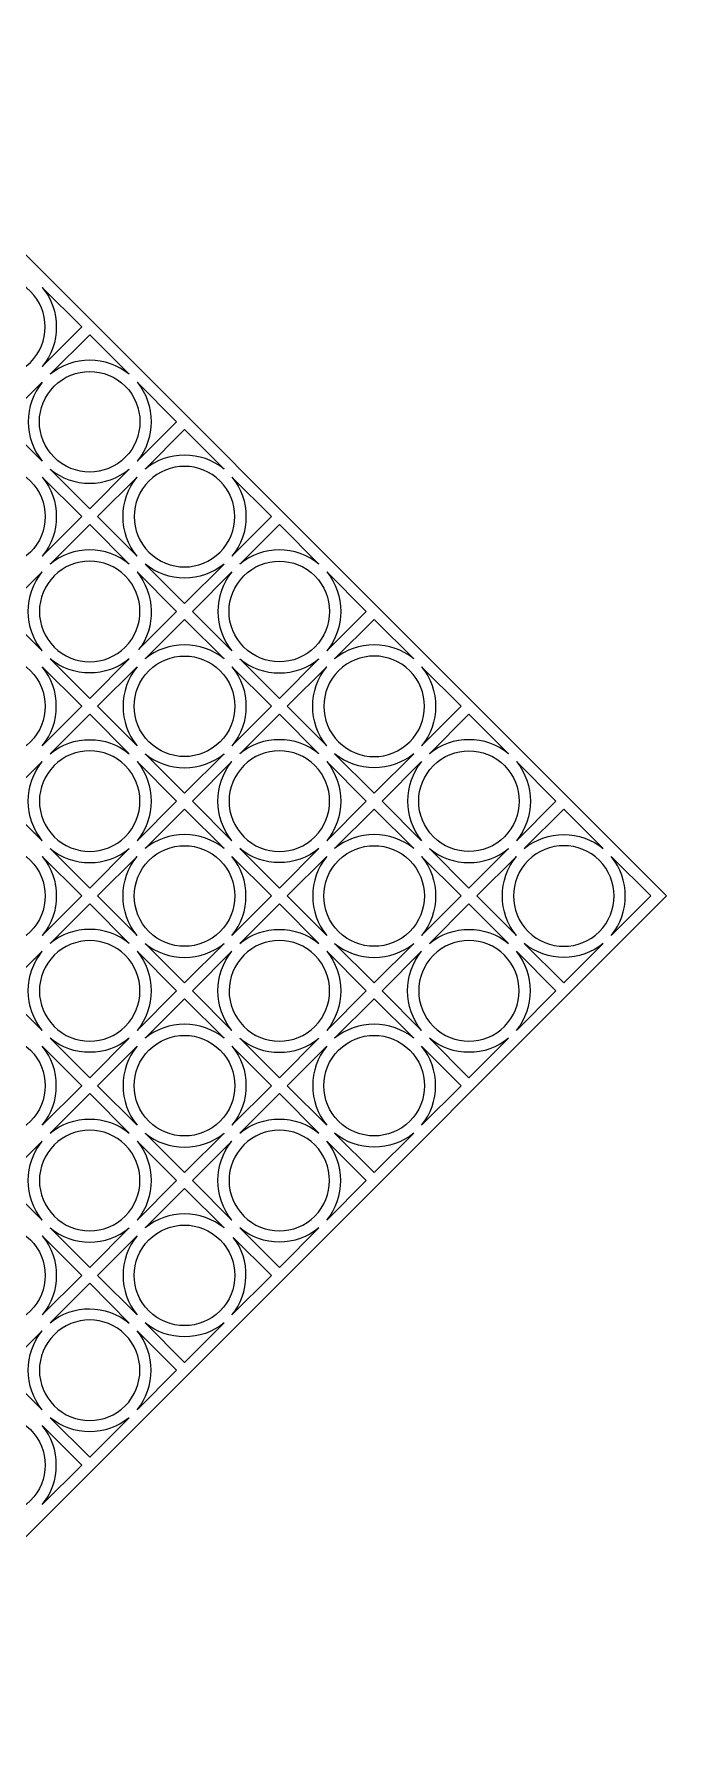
# Model space of a CAD drawing. Header units: centimetres. Extents: x -323 to 323, y -154 to 154.
# Drawn here: x 209.8 to 322.9, y -154.1 to 154.1 of the extents above; entities that cross this region are included whole.
import ezdxf

# ---------------------------------------------------------------- set-up
doc = ezdxf.new("R2010")
doc.units = ezdxf.units.CM
doc.header["$MEASUREMENT"] = 0
doc.layers.add('layer 1', color=7, linetype='Continuous')

msp = doc.modelspace()

# ---------------------------------------------------------------- linework, layer by layer
at = {"layer": 'layer 1', "color": 250, "lineweight": 9}
for points, knots in [([(168.76868, -154.14938), (168.76868, -154.14938), (14.61957, -0.00025), (14.61957, -0.00025), (14.61957, -0.00025), (14.61957, -0.00025), (168.76928, 154.14937), (168.76928, 154.14937), (168.76928, 154.14937), (168.76928, 154.14937), (322.91835, 0.0003), (322.91835, 0.0003), (322.91835, 0.0003), (322.91835, 0.0003), (168.76868, -154.14938), (168.76868, -154.14938)], [0, 0, 0, 0, 0.2, 0.2, 0.2, 0.2, 0.4, 0.4, 0.4, 0.4, 0.6, 0.6, 0.6, 0.6, 1, 1, 1, 1]), ([(209.07408, 108.18734), (212.58712, 104.67435), (212.5871, 98.97299), (209.07413, 95.45996), (209.07413, 95.45996), (205.56111, 91.94691), (199.85976, 91.94693), (196.34673, 95.45992), (196.34673, 95.45992), (192.83372, 98.9729), (192.83367, 104.67426), (196.34666, 108.18728), (196.34666, 108.18728), (199.84112, 111.68176), (205.57959, 111.68183), (209.07408, 108.18734)], [0, 0, 0, 0, 0.2, 0.2, 0.2, 0.2, 0.4, 0.4, 0.4, 0.4, 0.6, 0.6, 0.6, 0.6, 1, 1, 1, 1]), ([(211.19577, 94.75249), (214.54505, 98.77226), (214.545, 104.875), (211.19575, 108.89477), (211.19575, 108.89477), (211.19575, 108.89477), (218.26689, 101.82363), (218.26689, 101.82363), (218.26689, 101.82363), (218.26689, 101.82363), (211.19577, 94.75249), (211.19577, 94.75249)], [0, 0, 0, 0, 0.25, 0.25, 0.25, 0.25, 0.5, 0.5, 0.5, 0.5, 1, 1, 1, 1]), ([(212.60979, 93.33842), (216.62959, 96.68773), (222.73233, 96.68768), (226.7521, 93.33842), (226.7521, 93.33842), (226.7521, 93.33842), (219.68095, 100.40957), (219.68095, 100.40957), (219.68095, 100.40957), (219.68095, 100.40957), (212.60979, 93.33842), (212.60979, 93.33842)], [0, 0, 0, 0, 0.25, 0.25, 0.25, 0.25, 0.5, 0.5, 0.5, 0.5, 1, 1, 1, 1]), ([(226.04468, 91.21674), (222.53166, 94.72975), (216.83035, 94.7298), (213.3173, 91.2168), (213.3173, 91.2168), (209.80424, 87.70377), (209.80426, 82.00242), (213.31725, 78.4894), (213.31725, 78.4894), (216.83025, 74.97637), (222.53161, 74.97637), (226.04463, 78.48934), (226.04463, 78.48934), (229.53907, 81.98379), (229.53915, 87.72226), (226.04468, 91.21674)], [0, 0, 0, 0, 0.2, 0.2, 0.2, 0.2, 0.4, 0.4, 0.4, 0.4, 0.6, 0.6, 0.6, 0.6, 1, 1, 1, 1]), ([(211.1956, 77.78192), (207.84635, 81.80164), (207.84633, 87.90447), (211.19558, 91.92421), (211.19558, 91.92421), (211.19558, 91.92421), (204.12445, 84.85306), (204.12445, 84.85306), (204.12445, 84.85306), (204.12445, 84.85306), (211.1956, 77.78192), (211.1956, 77.78192)], [0, 0, 0, 0, 0.25, 0.25, 0.25, 0.25, 0.5, 0.5, 0.5, 0.5, 1, 1, 1, 1]), ([(228.1663, 77.78193), (231.51557, 81.8017), (231.5156, 87.90443), (228.16632, 91.9242), (228.16632, 91.9242), (228.16632, 91.9242), (235.23746, 84.85306), (235.23746, 84.85306), (235.23746, 84.85306), (235.23746, 84.85306), (228.1663, 77.78193), (228.1663, 77.78193)], [0, 0, 0, 0, 0.25, 0.25, 0.25, 0.25, 0.5, 0.5, 0.5, 0.5, 1, 1, 1, 1]), ([(229.58039, 76.36785), (233.60017, 79.71714), (239.70285, 79.71712), (243.72266, 76.36787), (243.72266, 76.36787), (243.72266, 76.36787), (236.65152, 83.439), (236.65152, 83.439), (236.65152, 83.439), (236.65152, 83.439), (229.58039, 76.36785), (229.58039, 76.36785)], [0, 0, 0, 0, 0.25, 0.25, 0.25, 0.25, 0.5, 0.5, 0.5, 0.5, 1, 1, 1, 1]), ([(209.07411, 74.24618), (205.56111, 77.75924), (199.85974, 77.75919), (196.34673, 74.24623), (196.34673, 74.24623), (192.83369, 70.73322), (192.83368, 65.03184), (196.34669, 61.51884), (196.34669, 61.51884), (199.8597, 58.0058), (205.56105, 58.0058), (209.07407, 61.51879), (209.07407, 61.51879), (212.56854, 65.01323), (212.56858, 70.75171), (209.07411, 74.24618)], [0, 0, 0, 0, 0.2, 0.2, 0.2, 0.2, 0.4, 0.4, 0.4, 0.4, 0.6, 0.6, 0.6, 0.6, 1, 1, 1, 1]), ([(243.0152, 74.24622), (246.52825, 70.73322), (246.52823, 65.03187), (243.01525, 61.51884), (243.01525, 61.51884), (239.50222, 58.0058), (233.8009, 58.00577), (230.28785, 61.51879), (230.28785, 61.51879), (226.77482, 65.0318), (226.77481, 70.73316), (230.28781, 74.24618), (230.28781, 74.24618), (233.78224, 77.74064), (239.52073, 77.74069), (243.0152, 74.24622)], [0, 0, 0, 0, 0.2, 0.2, 0.2, 0.2, 0.4, 0.4, 0.4, 0.4, 0.6, 0.6, 0.6, 0.6, 1, 1, 1, 1]), ([(211.19574, 60.81137), (214.54503, 64.83112), (214.54503, 70.93387), (211.19576, 74.95364), (211.19576, 74.95364), (211.19576, 74.95364), (218.2669, 67.8825), (218.2669, 67.8825), (218.2669, 67.8825), (218.2669, 67.8825), (211.19574, 60.81137), (211.19574, 60.81137)], [0, 0, 0, 0, 0.25, 0.25, 0.25, 0.25, 0.5, 0.5, 0.5, 0.5, 1, 1, 1, 1]), ([(226.7521, 76.36772), (222.73233, 73.01842), (216.62958, 73.01845), (212.6098, 76.36773), (212.6098, 76.36773), (212.6098, 76.36773), (219.68096, 69.29657), (219.68096, 69.29657), (219.68096, 69.29657), (219.68096, 69.29657), (226.7521, 76.36772), (226.7521, 76.36772)], [0, 0, 0, 0, 0.25, 0.25, 0.25, 0.25, 0.5, 0.5, 0.5, 0.5, 1, 1, 1, 1]), ([(228.16617, 74.95364), (224.81688, 70.93387), (224.81695, 64.83112), (228.16617, 60.81135), (228.16617, 60.81135), (228.16617, 60.81135), (221.09503, 67.88251), (221.09503, 67.88251), (221.09503, 67.88251), (221.09503, 67.88251), (228.16617, 74.95364), (228.16617, 74.95364)], [0, 0, 0, 0, 0.25, 0.25, 0.25, 0.25, 0.5, 0.5, 0.5, 0.5, 1, 1, 1, 1]), ([(245.13689, 60.81135), (248.48618, 64.83114), (248.48613, 70.93387), (245.13688, 74.95365), (245.13688, 74.95365), (245.13688, 74.95365), (252.20802, 67.88251), (252.20802, 67.88251), (252.20802, 67.88251), (252.20802, 67.88251), (245.13689, 60.81135), (245.13689, 60.81135)], [0, 0, 0, 0, 0.25, 0.25, 0.25, 0.25, 0.5, 0.5, 0.5, 0.5, 1, 1, 1, 1]), ([(212.60983, 59.39728), (216.62961, 62.74656), (222.73231, 62.74659), (226.7521, 59.3973), (226.7521, 59.3973), (226.7521, 59.3973), (219.68095, 66.46844), (219.68095, 66.46844), (219.68095, 66.46844), (219.68095, 66.46844), (212.60983, 59.39728), (212.60983, 59.39728)], [0, 0, 0, 0, 0.25, 0.25, 0.25, 0.25, 0.5, 0.5, 0.5, 0.5, 1, 1, 1, 1]), ([(246.55094, 59.39732), (250.5707, 62.74661), (256.67348, 62.74652), (260.69323, 59.3973), (260.69323, 59.3973), (260.69323, 59.3973), (253.62209, 66.46844), (253.62209, 66.46844), (253.62209, 66.46844), (253.62209, 66.46844), (246.55094, 59.39732), (246.55094, 59.39732)], [0, 0, 0, 0, 0.25, 0.25, 0.25, 0.25, 0.5, 0.5, 0.5, 0.5, 1, 1, 1, 1]), ([(226.04463, 57.27566), (229.55769, 53.76266), (229.55766, 48.0613), (226.04469, 44.54827), (226.04469, 44.54827), (222.53167, 41.03523), (216.83031, 41.03524), (213.31729, 44.54823), (213.31729, 44.54823), (209.80426, 48.06121), (209.80426, 53.7626), (213.31724, 57.27561), (213.31724, 57.27561), (216.81169, 60.77009), (222.55018, 60.77011), (226.04463, 57.27566)], [0, 0, 0, 0, 0.2, 0.2, 0.2, 0.2, 0.4, 0.4, 0.4, 0.4, 0.6, 0.6, 0.6, 0.6, 1, 1, 1, 1]), ([(229.58037, 59.39716), (233.6001, 56.04789), (239.70292, 56.04787), (243.72266, 59.39713), (243.72266, 59.39713), (243.72266, 59.39713), (236.65152, 52.326), (236.65152, 52.326), (236.65152, 52.326), (236.65152, 52.326), (229.58037, 59.39716), (229.58037, 59.39716)], [0, 0, 0, 0, 0.25, 0.25, 0.25, 0.25, 0.5, 0.5, 0.5, 0.5, 1, 1, 1, 1]), ([(259.98581, 57.27561), (256.47284, 60.78866), (250.77145, 60.78865), (247.25842, 57.27567), (247.25842, 57.27567), (243.74538, 53.76267), (243.74536, 48.06131), (247.25837, 44.54827), (247.25837, 44.54827), (250.77139, 41.03523), (256.47272, 41.03523), (259.98575, 44.54822), (259.98575, 44.54822), (263.48022, 48.04266), (263.48028, 53.78114), (259.98581, 57.27561)], [0, 0, 0, 0, 0.2, 0.2, 0.2, 0.2, 0.4, 0.4, 0.4, 0.4, 0.6, 0.6, 0.6, 0.6, 1, 1, 1, 1]), ([(211.1956, 57.98308), (207.84632, 53.96333), (207.84636, 47.86055), (211.19561, 43.84079), (211.19561, 43.84079), (211.19561, 43.84079), (204.12446, 50.91194), (204.12446, 50.91194), (204.12446, 50.91194), (204.12446, 50.91194), (211.1956, 57.98308), (211.1956, 57.98308)], [0, 0, 0, 0, 0.25, 0.25, 0.25, 0.25, 0.5, 0.5, 0.5, 0.5, 1, 1, 1, 1]), ([(228.42345, 44.09793), (231.63865, 47.95678), (231.30983, 54.21024), (228.16632, 57.98308), (228.16632, 57.98308), (228.16632, 57.98308), (235.23745, 50.91194), (235.23745, 50.91194), (235.23745, 50.91194), (235.23745, 50.91194), (228.42345, 44.09793), (228.42345, 44.09793)], [0, 0, 0, 0, 0.25, 0.25, 0.25, 0.25, 0.5, 0.5, 0.5, 0.5, 1, 1, 1, 1]), ([(245.13673, 43.8408), (241.7875, 47.86052), (241.78744, 53.96335), (245.13671, 57.98308), (245.13671, 57.98308), (245.13671, 57.98308), (238.06558, 50.91194), (238.06558, 50.91194), (238.06558, 50.91194), (238.06558, 50.91194), (245.13673, 43.8408), (245.13673, 43.8408)], [0, 0, 0, 0, 0.25, 0.25, 0.25, 0.25, 0.5, 0.5, 0.5, 0.5, 1, 1, 1, 1]), ([(262.10743, 43.84081), (265.4567, 47.86057), (265.45673, 53.9633), (262.10745, 57.98308), (262.10745, 57.98308), (262.10745, 57.98308), (269.17858, 50.91194), (269.17858, 50.91194), (269.17858, 50.91194), (269.17858, 50.91194), (262.10743, 43.84081), (262.10743, 43.84081)], [0, 0, 0, 0, 0.25, 0.25, 0.25, 0.25, 0.5, 0.5, 0.5, 0.5, 1, 1, 1, 1]), ([(229.58037, 42.42675), (233.60018, 45.77605), (239.70288, 45.77597), (243.72267, 42.42673), (243.72267, 42.42673), (243.72267, 42.42673), (236.65152, 49.49787), (236.65152, 49.49787), (236.65152, 49.49787), (236.65152, 49.49787), (229.58037, 42.42675), (229.58037, 42.42675)], [0, 0, 0, 0, 0.25, 0.25, 0.25, 0.25, 0.5, 0.5, 0.5, 0.5, 1, 1, 1, 1]), ([(263.5215, 42.42671), (267.54127, 45.77598), (273.64401, 45.77604), (277.66378, 42.42676), (277.66378, 42.42676), (277.66378, 42.42676), (270.59266, 49.49788), (270.59266, 49.49788), (270.59266, 49.49788), (270.59266, 49.49788), (263.5215, 42.42671), (263.5215, 42.42671)], [0, 0, 0, 0, 0.25, 0.25, 0.25, 0.25, 0.5, 0.5, 0.5, 0.5, 1, 1, 1, 1]), ([(196.34653, 27.57756), (199.71373, 24.21036), (205.81456, 24.31819), (209.07391, 27.5775), (209.07391, 27.5775), (212.58696, 31.09052), (212.58695, 36.79188), (209.07396, 40.3049), (209.07396, 40.3049), (205.56097, 43.81794), (199.85958, 43.81792), (196.34658, 40.30495), (196.34658, 40.30495), (192.85211, 36.81051), (192.85206, 31.07202), (196.34653, 27.57756)], [0, 0, 0, 0, 0.2, 0.2, 0.2, 0.2, 0.4, 0.4, 0.4, 0.4, 0.6, 0.6, 0.6, 0.6, 1, 1, 1, 1]), ([(243.01524, 40.30505), (239.50225, 43.8181), (233.80088, 43.81808), (230.28785, 40.30511), (230.28785, 40.30511), (226.77481, 36.79209), (226.77482, 31.09073), (230.28781, 27.57771), (230.28781, 27.57771), (233.79966, 24.06586), (239.50903, 24.07153), (243.01519, 27.57766), (243.01519, 27.57766), (246.50965, 31.0721), (246.50971, 36.81058), (243.01524, 40.30505)], [0, 0, 0, 0, 0.2, 0.2, 0.2, 0.2, 0.4, 0.4, 0.4, 0.4, 0.6, 0.6, 0.6, 0.6, 1, 1, 1, 1]), ([(276.95633, 40.3051), (280.46938, 36.79211), (280.46935, 31.09074), (276.95638, 27.57772), (276.95638, 27.57772), (273.44335, 24.06466), (267.74203, 24.06468), (264.22899, 27.57768), (264.22899, 27.57768), (260.71596, 31.09067), (260.71594, 36.79203), (264.22894, 40.30505), (264.22894, 40.30505), (267.72339, 43.79953), (273.46183, 43.79957), (276.95633, 40.3051)], [0, 0, 0, 0, 0.2, 0.2, 0.2, 0.2, 0.4, 0.4, 0.4, 0.4, 0.6, 0.6, 0.6, 0.6, 1, 1, 1, 1]), ([(211.1956, 41.01236), (214.54488, 36.99262), (214.54488, 30.88983), (211.19562, 26.87009), (211.19562, 26.87009), (211.19562, 26.87009), (218.26676, 33.94123), (218.26676, 33.94123), (218.26676, 33.94123), (218.26676, 33.94123), (211.1956, 41.01236), (211.1956, 41.01236)], [0, 0, 0, 0, 0.25, 0.25, 0.25, 0.25, 0.5, 0.5, 0.5, 0.5, 1, 1, 1, 1]), ([(212.60982, 42.42659), (216.62957, 39.07732), (222.73235, 39.0773), (226.75209, 42.42656), (226.75209, 42.42656), (226.75209, 42.42656), (219.68095, 35.35543), (219.68095, 35.35543), (219.68095, 35.35543), (219.68095, 35.35543), (212.60982, 42.42659), (212.60982, 42.42659)], [0, 0, 0, 0, 0.25, 0.25, 0.25, 0.25, 0.5, 0.5, 0.5, 0.5, 1, 1, 1, 1]), ([(228.16617, 26.87024), (224.81693, 30.88996), (224.81689, 36.99277), (228.16614, 41.01252), (228.16614, 41.01252), (228.16614, 41.01252), (221.09501, 33.94137), (221.09501, 33.94137), (221.09501, 33.94137), (221.09501, 33.94137), (228.16617, 26.87024), (228.16617, 26.87024)], [0, 0, 0, 0, 0.25, 0.25, 0.25, 0.25, 0.5, 0.5, 0.5, 0.5, 1, 1, 1, 1]), ([(245.13686, 26.87024), (248.48612, 30.88998), (248.48619, 36.99274), (245.13689, 41.01251), (245.13689, 41.01251), (245.13689, 41.01251), (252.20802, 33.94137), (252.20802, 33.94137), (252.20802, 33.94137), (252.20802, 33.94137), (245.13686, 26.87024), (245.13686, 26.87024)], [0, 0, 0, 0, 0.25, 0.25, 0.25, 0.25, 0.5, 0.5, 0.5, 0.5, 1, 1, 1, 1]), ([(260.69321, 42.42658), (256.67347, 39.0773), (250.57069, 39.07735), (246.55093, 42.42659), (246.55093, 42.42659), (246.55093, 42.42659), (253.62209, 35.35544), (253.62209, 35.35544), (253.62209, 35.35544), (253.62209, 35.35544), (260.69321, 42.42658), (260.69321, 42.42658)], [0, 0, 0, 0, 0.25, 0.25, 0.25, 0.25, 0.5, 0.5, 0.5, 0.5, 1, 1, 1, 1]), ([(262.1073, 41.01252), (258.75803, 36.99275), (258.75805, 30.89), (262.10731, 26.87024), (262.10731, 26.87024), (262.10731, 26.87024), (255.03615, 33.94138), (255.03615, 33.94138), (255.03615, 33.94138), (255.03615, 33.94138), (262.1073, 41.01252), (262.1073, 41.01252)], [0, 0, 0, 0, 0.25, 0.25, 0.25, 0.25, 0.5, 0.5, 0.5, 0.5, 1, 1, 1, 1]), ([(279.07802, 26.87024), (282.42733, 30.89005), (282.42723, 36.99272), (279.078, 41.01253), (279.078, 41.01253), (279.078, 41.01253), (286.14915, 33.94139), (286.14915, 33.94139), (286.14915, 33.94139), (286.14915, 33.94139), (279.07802, 26.87024), (279.07802, 26.87024)], [0, 0, 0, 0, 0.25, 0.25, 0.25, 0.25, 0.5, 0.5, 0.5, 0.5, 1, 1, 1, 1]), ([(226.75194, 25.45602), (222.73223, 28.80526), (216.62942, 28.8053), (212.60967, 25.45604), (212.60967, 25.45604), (212.60967, 25.45604), (219.68082, 32.52718), (219.68082, 32.52718), (219.68082, 32.52718), (219.68082, 32.52718), (226.75194, 25.45602), (226.75194, 25.45602)], [0, 0, 0, 0, 0.25, 0.25, 0.25, 0.25, 0.5, 0.5, 0.5, 0.5, 1, 1, 1, 1]), ([(246.55096, 25.45616), (250.57072, 28.80545), (256.67346, 28.80546), (260.69323, 25.45619), (260.69323, 25.45619), (260.69323, 25.45619), (253.62209, 32.52732), (253.62209, 32.52732), (253.62209, 32.52732), (253.62209, 32.52732), (246.55096, 25.45616), (246.55096, 25.45616)], [0, 0, 0, 0, 0.25, 0.25, 0.25, 0.25, 0.5, 0.5, 0.5, 0.5, 1, 1, 1, 1]), ([(280.49207, 25.45619), (284.51183, 28.80547), (290.61459, 28.80542), (294.63435, 25.45619), (294.63435, 25.45619), (294.63435, 25.45619), (287.56323, 32.52731), (287.56323, 32.52731), (287.56323, 32.52731), (287.56323, 32.52731), (280.49207, 25.45619), (280.49207, 25.45619)], [0, 0, 0, 0, 0.25, 0.25, 0.25, 0.25, 0.5, 0.5, 0.5, 0.5, 1, 1, 1, 1]), ([(213.31714, 10.60695), (209.80409, 14.11994), (209.8041, 19.8213), (213.31708, 23.33433), (213.31708, 23.33433), (216.8301, 26.84738), (222.53146, 26.84737), (226.04448, 23.33438), (226.04448, 23.33438), (229.55751, 19.82137), (229.55751, 14.12001), (226.04453, 10.607), (226.04453, 10.607), (222.55009, 7.11253), (216.8116, 7.11246), (213.31714, 10.60695)], [0, 0, 0, 0, 0.2, 0.2, 0.2, 0.2, 0.4, 0.4, 0.4, 0.4, 0.6, 0.6, 0.6, 0.6, 1, 1, 1, 1]), ([(243.72266, 25.45602), (239.70288, 22.10675), (233.60015, 22.10676), (229.58037, 25.45603), (229.58037, 25.45603), (229.58037, 25.45603), (236.65152, 18.38488), (236.65152, 18.38488), (236.65152, 18.38488), (236.65152, 18.38488), (243.72266, 25.45602), (243.72266, 25.45602)], [0, 0, 0, 0, 0.25, 0.25, 0.25, 0.25, 0.5, 0.5, 0.5, 0.5, 1, 1, 1, 1]), ([(259.98577, 23.33454), (263.49881, 19.82156), (263.49881, 14.12017), (259.98581, 10.60715), (259.98581, 10.60715), (256.4728, 7.09411), (250.77145, 7.09411), (247.25843, 10.60711), (247.25843, 10.60711), (243.7454, 14.12011), (243.74538, 19.82146), (247.25837, 23.33449), (247.25837, 23.33449), (250.7528, 26.82894), (256.49131, 26.829), (259.98577, 23.33454)], [0, 0, 0, 0, 0.2, 0.2, 0.2, 0.2, 0.4, 0.4, 0.4, 0.4, 0.6, 0.6, 0.6, 0.6, 1, 1, 1, 1]), ([(263.5215, 25.45602), (267.54125, 22.1068), (273.64404, 22.10674), (277.6638, 25.45601), (277.6638, 25.45601), (277.6638, 25.45601), (270.59266, 18.38488), (270.59266, 18.38488), (270.59266, 18.38488), (270.59266, 18.38488), (263.5215, 25.45602), (263.5215, 25.45602)], [0, 0, 0, 0, 0.25, 0.25, 0.25, 0.25, 0.5, 0.5, 0.5, 0.5, 1, 1, 1, 1]), ([(293.92693, 23.33449), (290.41395, 26.84754), (284.71258, 26.84752), (281.19955, 23.33455), (281.19955, 23.33455), (277.68649, 19.82152), (277.68653, 14.12019), (281.19951, 10.60715), (281.19951, 10.60715), (284.71253, 7.09412), (290.41385, 7.0941), (293.92688, 10.60711), (293.92688, 10.60711), (297.42133, 14.10153), (297.42138, 19.84003), (293.92693, 23.33449)], [0, 0, 0, 0, 0.2, 0.2, 0.2, 0.2, 0.4, 0.4, 0.4, 0.4, 0.6, 0.6, 0.6, 0.6, 1, 1, 1, 1]), ([(211.19544, 24.04182), (207.84614, 20.02201), (207.84622, 13.91931), (211.19546, 9.89952), (211.19546, 9.89952), (211.19546, 9.89952), (204.12432, 16.97066), (204.12432, 16.97066), (204.12432, 16.97066), (204.12432, 16.97066), (211.19544, 24.04182), (211.19544, 24.04182)], [0, 0, 0, 0, 0.25, 0.25, 0.25, 0.25, 0.5, 0.5, 0.5, 0.5, 1, 1, 1, 1]), ([(228.16617, 9.89953), (231.51544, 13.91931), (231.51542, 20.02203), (228.16616, 24.04182), (228.16616, 24.04182), (228.16616, 24.04182), (235.2373, 16.97066), (235.2373, 16.97066), (235.2373, 16.97066), (235.2373, 16.97066), (228.16617, 9.89953), (228.16617, 9.89953)], [0, 0, 0, 0, 0.25, 0.25, 0.25, 0.25, 0.5, 0.5, 0.5, 0.5, 1, 1, 1, 1]), ([(245.13674, 24.04196), (241.78745, 20.0222), (241.7875, 13.91943), (245.13674, 9.89967), (245.13674, 9.89967), (245.13674, 9.89967), (238.06559, 16.97083), (238.06559, 16.97083), (238.06559, 16.97083), (238.06559, 16.97083), (245.13674, 24.04196), (245.13674, 24.04196)], [0, 0, 0, 0, 0.25, 0.25, 0.25, 0.25, 0.5, 0.5, 0.5, 0.5, 1, 1, 1, 1]), ([(262.10746, 9.89967), (265.45676, 13.91946), (265.4567, 20.02219), (262.10745, 24.04196), (262.10745, 24.04196), (262.10745, 24.04196), (269.17858, 16.97083), (269.17858, 16.97083), (269.17858, 16.97083), (269.17858, 16.97083), (262.10746, 9.89967), (262.10746, 9.89967)], [0, 0, 0, 0, 0.25, 0.25, 0.25, 0.25, 0.5, 0.5, 0.5, 0.5, 1, 1, 1, 1]), ([(279.07786, 9.89968), (275.72863, 13.91941), (275.72856, 20.02222), (279.07783, 24.04196), (279.07783, 24.04196), (279.07783, 24.04196), (272.00671, 16.97082), (272.00671, 16.97082), (272.00671, 16.97082), (272.00671, 16.97082), (279.07786, 9.89968), (279.07786, 9.89968)], [0, 0, 0, 0, 0.25, 0.25, 0.25, 0.25, 0.5, 0.5, 0.5, 0.5, 1, 1, 1, 1]), ([(296.04855, 9.89969), (299.39783, 13.91947), (299.39788, 20.02217), (296.04857, 24.04196), (296.04857, 24.04196), (296.04857, 24.04196), (303.11972, 16.97082), (303.11972, 16.97082), (303.11972, 16.97082), (303.11972, 16.97082), (296.04855, 9.89969), (296.04855, 9.89969)], [0, 0, 0, 0, 0.25, 0.25, 0.25, 0.25, 0.5, 0.5, 0.5, 0.5, 1, 1, 1, 1]), ([(229.58024, 8.48547), (233.60002, 11.83473), (239.70276, 11.83472), (243.72253, 8.48546), (243.72253, 8.48546), (243.72253, 8.48546), (236.65138, 15.55661), (236.65138, 15.55661), (236.65138, 15.55661), (236.65138, 15.55661), (229.58024, 8.48547), (229.58024, 8.48547)], [0, 0, 0, 0, 0.25, 0.25, 0.25, 0.25, 0.5, 0.5, 0.5, 0.5, 1, 1, 1, 1]), ([(263.5215, 8.48563), (267.54128, 11.83491), (273.64405, 11.83487), (277.6638, 8.48562), (277.6638, 8.48562), (277.6638, 8.48562), (270.59266, 15.55675), (270.59266, 15.55675), (270.59266, 15.55675), (270.59266, 15.55675), (263.5215, 8.48563), (263.5215, 8.48563)], [0, 0, 0, 0, 0.25, 0.25, 0.25, 0.25, 0.5, 0.5, 0.5, 0.5, 1, 1, 1, 1]), ([(311.60487, 8.48564), (307.58509, 11.83491), (301.48237, 11.8349), (297.46258, 8.48564), (297.46258, 8.48564), (297.46258, 8.48564), (304.53373, 15.55679), (304.53373, 15.55679), (304.53373, 15.55679), (304.53373, 15.55679), (311.60487, 8.48564), (311.60487, 8.48564)], [0, 0, 0, 0, 0.25, 0.25, 0.25, 0.25, 0.5, 0.5, 0.5, 0.5, 1, 1, 1, 1]), ([(209.07397, 6.36379), (205.56099, 9.87683), (199.85961, 9.87681), (196.34659, 6.36384), (196.34659, 6.36384), (192.83352, 2.85081), (192.83355, -2.85054), (196.34655, -6.36356), (196.34655, -6.36356), (199.85955, -9.87659), (205.56089, -9.8766), (209.07391, -6.36361), (209.07391, -6.36361), (212.56839, -2.86917), (212.56845, 2.86931), (209.07397, 6.36379)], [0, 0, 0, 0, 0.2, 0.2, 0.2, 0.2, 0.4, 0.4, 0.4, 0.4, 0.6, 0.6, 0.6, 0.6, 1, 1, 1, 1]), ([(230.28766, -6.36356), (233.80195, -9.87791), (239.50532, -9.87329), (243.01505, -6.36362), (243.01505, -6.36362), (246.52938, -2.84931), (246.52479, 2.85405), (243.01509, 6.36378), (243.01509, 6.36378), (239.50207, 9.87683), (233.80072, 9.87681), (230.28771, 6.36383), (230.28771, 6.36383), (226.79325, 2.86939), (226.79319, -2.86908), (230.28766, -6.36356)], [0, 0, 0, 0, 0.2, 0.2, 0.2, 0.2, 0.4, 0.4, 0.4, 0.4, 0.6, 0.6, 0.6, 0.6, 1, 1, 1, 1]), ([(276.95636, 6.36393), (273.44339, 9.87699), (267.74201, 9.87695), (264.22899, 6.36399), (264.22899, 6.36399), (260.71592, 2.85096), (260.71595, -2.85039), (264.22895, -6.36341), (264.22895, -6.36341), (267.74196, -9.87645), (273.4433, -9.87645), (276.95632, -6.36346), (276.95632, -6.36346), (280.45078, -2.86903), (280.45084, 2.86948), (276.95636, 6.36393)], [0, 0, 0, 0, 0.2, 0.2, 0.2, 0.2, 0.4, 0.4, 0.4, 0.4, 0.6, 0.6, 0.6, 0.6, 1, 1, 1, 1]), ([(310.89744, -6.36338), (307.38446, -9.87643), (301.68309, -9.87641), (298.17006, -6.36344), (298.17006, -6.36344), (294.657, -2.85041), (294.65704, 2.85092), (298.17002, 6.36396), (298.17002, 6.36396), (301.68304, 9.87699), (307.38436, 9.87701), (310.8974, 6.36401), (310.8974, 6.36401), (314.39185, 2.86958), (314.3919, -2.86892), (310.89744, -6.36338)], [0, 0, 0, 0, 0.2, 0.2, 0.2, 0.2, 0.4, 0.4, 0.4, 0.4, 0.6, 0.6, 0.6, 0.6, 1, 1, 1, 1]), ([(211.1956, -7.07102), (214.54486, -3.05126), (214.54491, 3.05146), (211.19562, 7.07125), (211.19562, 7.07125), (211.19562, 7.07125), (218.26676, 0.00011), (218.26676, 0.00011), (218.26676, 0.00011), (218.26676, 0.00011), (211.1956, -7.07102), (211.1956, -7.07102)], [0, 0, 0, 0, 0.25, 0.25, 0.25, 0.25, 0.5, 0.5, 0.5, 0.5, 1, 1, 1, 1]), ([(226.75194, 8.48533), (222.73221, 5.13606), (216.62944, 5.136), (212.60968, 8.4853), (212.60968, 8.4853), (212.60968, 8.4853), (219.68082, 1.41417), (219.68082, 1.41417), (219.68082, 1.41417), (219.68082, 1.41417), (226.75194, 8.48533), (226.75194, 8.48533)], [0, 0, 0, 0, 0.25, 0.25, 0.25, 0.25, 0.5, 0.5, 0.5, 0.5, 1, 1, 1, 1]), ([(228.16604, 7.07125), (224.81677, 3.05149), (224.81674, -3.05126), (228.16602, -7.07102), (228.16602, -7.07102), (228.16602, -7.07102), (221.09488, 0.00011), (221.09488, 0.00011), (221.09488, 0.00011), (221.09488, 0.00011), (228.16604, 7.07125), (228.16604, 7.07125)], [0, 0, 0, 0, 0.25, 0.25, 0.25, 0.25, 0.5, 0.5, 0.5, 0.5, 1, 1, 1, 1]), ([(245.13674, 7.07125), (248.48597, 3.05152), (248.48605, -3.05128), (245.13676, -7.07103), (245.13676, -7.07103), (245.13676, -7.07103), (252.20789, 0.00011), (252.20789, 0.00011), (252.20789, 0.00011), (252.20789, 0.00011), (245.13674, 7.07125), (245.13674, 7.07125)], [0, 0, 0, 0, 0.25, 0.25, 0.25, 0.25, 0.5, 0.5, 0.5, 0.5, 1, 1, 1, 1]), ([(246.55095, 8.48547), (250.57069, 5.13622), (256.67349, 5.13618), (260.69323, 8.48545), (260.69323, 8.48545), (260.69323, 8.48545), (253.62209, 1.41431), (253.62209, 1.41431), (253.62209, 1.41431), (253.62209, 1.41431), (246.55095, 8.48547), (246.55095, 8.48547)], [0, 0, 0, 0, 0.25, 0.25, 0.25, 0.25, 0.5, 0.5, 0.5, 0.5, 1, 1, 1, 1]), ([(262.1073, -7.07088), (258.75805, -3.05114), (258.75802, 3.05166), (262.10728, 7.0714), (262.10728, 7.0714), (262.10728, 7.0714), (255.03615, 0.00026), (255.03615, 0.00026), (255.03615, 0.00026), (255.03615, 0.00026), (262.1073, -7.07088), (262.1073, -7.07088)], [0, 0, 0, 0, 0.25, 0.25, 0.25, 0.25, 0.5, 0.5, 0.5, 0.5, 1, 1, 1, 1]), ([(279.078, -7.07088), (282.42728, -3.05113), (282.4273, 3.05162), (279.07802, 7.07139), (279.07802, 7.07139), (279.07802, 7.07139), (286.14915, 0.00026), (286.14915, 0.00026), (286.14915, 0.00026), (286.14915, 0.00026), (279.078, -7.07088), (279.078, -7.07088)], [0, 0, 0, 0, 0.25, 0.25, 0.25, 0.25, 0.5, 0.5, 0.5, 0.5, 1, 1, 1, 1]), ([(294.63436, 8.48547), (290.61459, 5.13618), (284.51183, 5.13621), (280.49207, 8.48547), (280.49207, 8.48547), (280.49207, 8.48547), (287.56322, 1.41432), (287.56322, 1.41432), (287.56322, 1.41432), (287.56322, 1.41432), (294.63436, 8.48547), (294.63436, 8.48547)], [0, 0, 0, 0, 0.25, 0.25, 0.25, 0.25, 0.5, 0.5, 0.5, 0.5, 1, 1, 1, 1]), ([(296.04837, 7.07143), (292.69914, 3.0517), (292.69907, -3.05111), (296.04835, -7.07085), (296.04835, -7.07085), (296.04835, -7.07085), (288.97722, 0.00029), (288.97722, 0.00029), (288.97722, 0.00029), (288.97722, 0.00029), (296.04837, 7.07143), (296.04837, 7.07143)], [0, 0, 0, 0, 0.25, 0.25, 0.25, 0.25, 0.5, 0.5, 0.5, 0.5, 1, 1, 1, 1]), ([(313.01907, 7.07142), (316.36833, 3.05164), (316.3684, -3.05105), (313.01909, -7.07085), (313.01909, -7.07085), (313.01909, -7.07085), (320.09023, 0.00029), (320.09023, 0.00029), (320.09023, 0.00029), (320.09023, 0.00029), (313.01907, 7.07142), (313.01907, 7.07142)], [0, 0, 0, 0, 0.25, 0.25, 0.25, 0.25, 0.5, 0.5, 0.5, 0.5, 1, 1, 1, 1]), ([(212.60969, -8.4851), (216.62946, -5.13583), (222.73218, -5.1358), (226.75196, -8.48508), (226.75196, -8.48508), (226.75196, -8.48508), (219.68082, -1.41394), (219.68082, -1.41394), (219.68082, -1.41394), (219.68082, -1.41394), (212.60969, -8.4851), (212.60969, -8.4851)], [0, 0, 0, 0, 0.25, 0.25, 0.25, 0.25, 0.5, 0.5, 0.5, 0.5, 1, 1, 1, 1]), ([(260.69309, -8.4851), (256.67334, -5.13585), (250.57056, -5.13581), (246.5508, -8.48507), (246.5508, -8.48507), (246.5508, -8.48507), (253.62195, -1.41394), (253.62195, -1.41394), (253.62195, -1.41394), (253.62195, -1.41394), (260.69309, -8.4851), (260.69309, -8.4851)], [0, 0, 0, 0, 0.25, 0.25, 0.25, 0.25, 0.5, 0.5, 0.5, 0.5, 1, 1, 1, 1]), ([(294.63376, -8.48548), (290.61398, -5.1362), (284.51126, -5.1362), (280.49147, -8.48548), (280.49147, -8.48548), (280.49147, -8.48548), (287.56262, -1.41432), (287.56262, -1.41432), (287.56262, -1.41432), (287.56262, -1.41432), (294.63376, -8.48548), (294.63376, -8.48548)], [0, 0, 0, 0, 0.25, 0.25, 0.25, 0.25, 0.5, 0.5, 0.5, 0.5, 1, 1, 1, 1]), ([(226.0445, -10.60673), (229.55756, -14.1197), (229.55753, -19.82108), (226.04456, -23.33411), (226.04456, -23.33411), (222.53161, -26.84709), (216.83026, -26.84723), (213.31716, -23.33415), (213.31716, -23.33415), (209.80413, -19.82116), (209.80411, -14.1198), (213.31711, -10.60678), (213.31711, -10.60678), (216.81154, -7.11231), (222.55003, -7.11226), (226.0445, -10.60673)], [0, 0, 0, 0, 0.2, 0.2, 0.2, 0.2, 0.4, 0.4, 0.4, 0.4, 0.6, 0.6, 0.6, 0.6, 1, 1, 1, 1]), ([(243.72253, -8.48526), (239.70275, -11.83455), (233.60001, -11.8345), (229.58024, -8.48524), (229.58024, -8.48524), (229.58024, -8.48524), (236.65138, -15.55638), (236.65138, -15.55638), (236.65138, -15.55638), (236.65138, -15.55638), (243.72253, -8.48526), (243.72253, -8.48526)], [0, 0, 0, 0, 0.25, 0.25, 0.25, 0.25, 0.5, 0.5, 0.5, 0.5, 1, 1, 1, 1]), ([(247.25827, -23.33417), (243.74326, -19.81915), (243.76351, -14.10155), (247.25821, -10.60678), (247.25821, -10.60678), (250.77124, -7.09375), (256.47258, -7.09374), (259.98561, -10.60674), (259.98561, -10.60674), (263.49865, -14.11975), (263.49865, -19.8211), (259.98566, -23.33412), (259.98566, -23.33412), (256.49119, -26.8286), (250.75276, -26.82863), (247.25827, -23.33417)], [0, 0, 0, 0, 0.2, 0.2, 0.2, 0.2, 0.4, 0.4, 0.4, 0.4, 0.6, 0.6, 0.6, 0.6, 1, 1, 1, 1]), ([(277.66379, -8.4851), (273.644, -11.83435), (267.5413, -11.83436), (263.5215, -8.48509), (263.5215, -8.48509), (263.5215, -8.48509), (270.59266, -15.55624), (270.59266, -15.55624), (270.59266, -15.55624), (270.59266, -15.55624), (277.66379, -8.4851), (277.66379, -8.4851)], [0, 0, 0, 0, 0.25, 0.25, 0.25, 0.25, 0.5, 0.5, 0.5, 0.5, 1, 1, 1, 1]), ([(293.92633, -23.33449), (290.41334, -26.84755), (284.71197, -26.84753), (281.19895, -23.33456), (281.19895, -23.33456), (277.68589, -19.82152), (277.68593, -14.12019), (281.19891, -10.60716), (281.19891, -10.60716), (284.71192, -7.09412), (290.41325, -7.0941), (293.92628, -10.60711), (293.92628, -10.60711), (297.42073, -14.10153), (297.42078, -19.84004), (293.92633, -23.33449)], [0, 0, 0, 0, 0.2, 0.2, 0.2, 0.2, 0.4, 0.4, 0.4, 0.4, 0.6, 0.6, 0.6, 0.6, 1, 1, 1, 1]), ([(297.46258, -8.48508), (301.48236, -11.83437), (307.5851, -11.83431), (311.60487, -8.48507), (311.60487, -8.48507), (311.60487, -8.48507), (304.53374, -15.5562), (304.53374, -15.5562), (304.53374, -15.5562), (304.53374, -15.5562), (297.46258, -8.48508), (297.46258, -8.48508)], [0, 0, 0, 0, 0.25, 0.25, 0.25, 0.25, 0.5, 0.5, 0.5, 0.5, 1, 1, 1, 1]), ([(211.19547, -9.89931), (207.84619, -13.91906), (207.84623, -20.02184), (211.19548, -24.04159), (211.19548, -24.04159), (211.19548, -24.04159), (204.12432, -16.97044), (204.12432, -16.97044), (204.12432, -16.97044), (204.12432, -16.97044), (211.19547, -9.89931), (211.19547, -9.89931)], [0, 0, 0, 0, 0.25, 0.25, 0.25, 0.25, 0.5, 0.5, 0.5, 0.5, 1, 1, 1, 1]), ([(228.16619, -24.04159), (231.51551, -20.02181), (231.51542, -13.91906), (228.16618, -9.8993), (228.16618, -9.8993), (228.16618, -9.8993), (235.23732, -16.97044), (235.23732, -16.97044), (235.23732, -16.97044), (235.23732, -16.97044), (228.16619, -24.04159), (228.16619, -24.04159)], [0, 0, 0, 0, 0.25, 0.25, 0.25, 0.25, 0.5, 0.5, 0.5, 0.5, 1, 1, 1, 1]), ([(245.13657, -9.8993), (241.78729, -13.91908), (241.78734, -20.02183), (245.13659, -24.04159), (245.13659, -24.04159), (245.13659, -24.04159), (238.06545, -16.97045), (238.06545, -16.97045), (238.06545, -16.97045), (238.06545, -16.97045), (245.13657, -9.8993), (245.13657, -9.8993)], [0, 0, 0, 0, 0.25, 0.25, 0.25, 0.25, 0.5, 0.5, 0.5, 0.5, 1, 1, 1, 1]), ([(262.1073, -24.04159), (265.4566, -20.02183), (265.45653, -13.91905), (262.10729, -9.8993), (262.10729, -9.8993), (262.10729, -9.8993), (269.17845, -16.97045), (269.17845, -16.97045), (269.17845, -16.97045), (269.17845, -16.97045), (262.1073, -24.04159), (262.1073, -24.04159)], [0, 0, 0, 0, 0.25, 0.25, 0.25, 0.25, 0.5, 0.5, 0.5, 0.5, 1, 1, 1, 1]), ([(279.07726, -9.89968), (275.72803, -13.91941), (275.72796, -20.02222), (279.07723, -24.04196), (279.07723, -24.04196), (279.07723, -24.04196), (272.00611, -16.97082), (272.00611, -16.97082), (272.00611, -16.97082), (272.00611, -16.97082), (279.07726, -9.89968), (279.07726, -9.89968)], [0, 0, 0, 0, 0.25, 0.25, 0.25, 0.25, 0.5, 0.5, 0.5, 0.5, 1, 1, 1, 1]), ([(296.04796, -9.89969), (299.39722, -13.91947), (299.39728, -20.02215), (296.04797, -24.04197), (296.04797, -24.04197), (296.04797, -24.04197), (303.11912, -16.97082), (303.11912, -16.97082), (303.11912, -16.97082), (303.11912, -16.97082), (296.04796, -9.89969), (296.04796, -9.89969)], [0, 0, 0, 0, 0.25, 0.25, 0.25, 0.25, 0.5, 0.5, 0.5, 0.5, 1, 1, 1, 1]), ([(229.58024, -25.45564), (233.60002, -22.10635), (239.70276, -22.1064), (243.72253, -25.45565), (243.72253, -25.45565), (243.72253, -25.45565), (236.65139, -18.38451), (236.65139, -18.38451), (236.65139, -18.38451), (236.65139, -18.38451), (229.58024, -25.45564), (229.58024, -25.45564)], [0, 0, 0, 0, 0.25, 0.25, 0.25, 0.25, 0.5, 0.5, 0.5, 0.5, 1, 1, 1, 1]), ([(263.5209, -25.45603), (267.54065, -22.1068), (273.64343, -22.10674), (277.66319, -25.45601), (277.66319, -25.45601), (277.66319, -25.45601), (270.59206, -18.38489), (270.59206, -18.38489), (270.59206, -18.38489), (270.59206, -18.38489), (263.5209, -25.45603), (263.5209, -25.45603)], [0, 0, 0, 0, 0.25, 0.25, 0.25, 0.25, 0.5, 0.5, 0.5, 0.5, 1, 1, 1, 1]), ([(196.3464, -40.30483), (199.85938, -43.8179), (205.56076, -43.81786), (209.07378, -40.30489), (209.07378, -40.30489), (212.58681, -36.79188), (212.58684, -31.0905), (209.07382, -27.5775), (209.07382, -27.5775), (205.56082, -24.06446), (199.85946, -24.06445), (196.34645, -27.57744), (196.34645, -27.57744), (192.85197, -31.07188), (192.85193, -36.81037), (196.3464, -40.30483)], [0, 0, 0, 0, 0.2, 0.2, 0.2, 0.2, 0.4, 0.4, 0.4, 0.4, 0.6, 0.6, 0.6, 0.6, 1, 1, 1, 1]), ([(243.0151, -27.57733), (239.50213, -24.0643), (233.80075, -24.0643), (230.28772, -27.57728), (230.28772, -27.57728), (226.77466, -31.09029), (226.77469, -36.79166), (230.28768, -40.30467), (230.28768, -40.30467), (233.80069, -43.81772), (239.50204, -43.81771), (243.01506, -40.30472), (243.01506, -40.30472), (246.50952, -36.81029), (246.50957, -31.0718), (243.0151, -27.57733)], [0, 0, 0, 0, 0.2, 0.2, 0.2, 0.2, 0.4, 0.4, 0.4, 0.4, 0.6, 0.6, 0.6, 0.6, 1, 1, 1, 1]), ([(276.95573, -40.30511), (280.46878, -36.79211), (280.46875, -31.09075), (276.95578, -27.57772), (276.95578, -27.57772), (273.44276, -24.06465), (267.74143, -24.06469), (264.22838, -27.57768), (264.22838, -27.57768), (260.71535, -31.09067), (260.71533, -36.79204), (264.22834, -40.30506), (264.22834, -40.30506), (267.72279, -43.79954), (273.46123, -43.79957), (276.95573, -40.30511)], [0, 0, 0, 0, 0.2, 0.2, 0.2, 0.2, 0.4, 0.4, 0.4, 0.4, 0.6, 0.6, 0.6, 0.6, 1, 1, 1, 1]), ([(211.19547, -26.87001), (214.54472, -30.88976), (214.54476, -36.99254), (211.19549, -41.0123), (211.19549, -41.0123), (211.19549, -41.0123), (218.26662, -33.94115), (218.26662, -33.94115), (218.26662, -33.94115), (218.26662, -33.94115), (211.19547, -26.87001), (211.19547, -26.87001)], [0, 0, 0, 0, 0.25, 0.25, 0.25, 0.25, 0.5, 0.5, 0.5, 0.5, 1, 1, 1, 1]), ([(212.60968, -25.4558), (216.62943, -28.80505), (222.73221, -28.80508), (226.75197, -25.45582), (226.75197, -25.45582), (226.75197, -25.45582), (219.68082, -32.52695), (219.68082, -32.52695), (219.68082, -32.52695), (219.68082, -32.52695), (212.60968, -25.4558), (212.60968, -25.4558)], [0, 0, 0, 0, 0.25, 0.25, 0.25, 0.25, 0.5, 0.5, 0.5, 0.5, 1, 1, 1, 1]), ([(228.16603, -41.01215), (224.81678, -36.99241), (224.81673, -30.88962), (228.16601, -26.86987), (228.16601, -26.86987), (228.16601, -26.86987), (221.09488, -33.94101), (221.09488, -33.94101), (221.09488, -33.94101), (221.09488, -33.94101), (228.16603, -41.01215), (228.16603, -41.01215)], [0, 0, 0, 0, 0.25, 0.25, 0.25, 0.25, 0.5, 0.5, 0.5, 0.5, 1, 1, 1, 1]), ([(245.13673, -41.01214), (248.486, -36.99235), (248.48605, -30.88966), (245.13675, -26.86987), (245.13675, -26.86987), (245.13675, -26.86987), (252.20789, -33.94101), (252.20789, -33.94101), (252.20789, -33.94101), (252.20789, -33.94101), (245.13673, -41.01214), (245.13673, -41.01214)], [0, 0, 0, 0, 0.25, 0.25, 0.25, 0.25, 0.5, 0.5, 0.5, 0.5, 1, 1, 1, 1]), ([(260.69308, -25.45579), (256.6733, -28.80507), (250.5706, -28.80508), (246.55081, -25.45581), (246.55081, -25.45581), (246.55081, -25.45581), (253.62195, -32.52695), (253.62195, -32.52695), (253.62195, -32.52695), (253.62195, -32.52695), (260.69308, -25.45579), (260.69308, -25.45579)], [0, 0, 0, 0, 0.25, 0.25, 0.25, 0.25, 0.5, 0.5, 0.5, 0.5, 1, 1, 1, 1]), ([(262.1067, -41.01252), (258.75743, -36.99275), (258.75746, -30.88999), (262.1067, -26.87024), (262.1067, -26.87024), (262.1067, -26.87024), (255.03554, -33.94139), (255.03554, -33.94139), (255.03554, -33.94139), (255.03554, -33.94139), (262.1067, -41.01252), (262.1067, -41.01252)], [0, 0, 0, 0, 0.25, 0.25, 0.25, 0.25, 0.5, 0.5, 0.5, 0.5, 1, 1, 1, 1]), ([(279.07742, -26.87024), (282.42674, -30.89006), (282.42664, -36.99272), (279.0774, -41.01254), (279.0774, -41.01254), (279.0774, -41.01254), (286.14855, -33.94139), (286.14855, -33.94139), (286.14855, -33.94139), (286.14855, -33.94139), (279.07742, -26.87024), (279.07742, -26.87024)], [0, 0, 0, 0, 0.25, 0.25, 0.25, 0.25, 0.5, 0.5, 0.5, 0.5, 1, 1, 1, 1]), ([(280.49147, -25.4562), (284.51125, -28.80549), (290.61399, -28.80543), (294.63376, -25.45618), (294.63376, -25.45618), (294.63376, -25.45618), (287.56263, -32.52731), (287.56263, -32.52731), (287.56263, -32.52731), (287.56263, -32.52731), (280.49147, -25.4562), (280.49147, -25.4562)], [0, 0, 0, 0, 0.25, 0.25, 0.25, 0.25, 0.5, 0.5, 0.5, 0.5, 1, 1, 1, 1]), ([(226.75182, -42.42636), (222.73208, -39.07712), (216.62929, -39.07707), (212.60953, -42.42634), (212.60953, -42.42634), (212.60953, -42.42634), (219.68068, -35.35521), (219.68068, -35.35521), (219.68068, -35.35521), (219.68068, -35.35521), (226.75182, -42.42636), (226.75182, -42.42636)], [0, 0, 0, 0, 0.25, 0.25, 0.25, 0.25, 0.5, 0.5, 0.5, 0.5, 1, 1, 1, 1]), ([(260.69261, -42.42658), (256.67286, -39.0773), (250.57009, -39.07735), (246.55033, -42.4266), (246.55033, -42.4266), (246.55033, -42.4266), (253.62149, -35.35544), (253.62149, -35.35544), (253.62149, -35.35544), (253.62149, -35.35544), (260.69261, -42.42658), (260.69261, -42.42658)], [0, 0, 0, 0, 0.25, 0.25, 0.25, 0.25, 0.5, 0.5, 0.5, 0.5, 1, 1, 1, 1]), ([(213.31699, -57.27544), (209.80397, -53.76245), (209.80395, -48.0611), (213.31694, -44.54805), (213.31694, -44.54805), (216.82996, -41.035), (222.53133, -41.03502), (226.04435, -44.54802), (226.04435, -44.54802), (229.55738, -48.06101), (229.55738, -53.76237), (226.04439, -57.27539), (226.04439, -57.27539), (222.54993, -60.76986), (216.81148, -60.76989), (213.31699, -57.27544)], [0, 0, 0, 0, 0.2, 0.2, 0.2, 0.2, 0.4, 0.4, 0.4, 0.4, 0.6, 0.6, 0.6, 0.6, 1, 1, 1, 1]), ([(243.72252, -42.42636), (239.70276, -45.77564), (233.59999, -45.7756), (229.58024, -42.42636), (229.58024, -42.42636), (229.58024, -42.42636), (236.65139, -49.49751), (236.65139, -49.49751), (236.65139, -49.49751), (236.65139, -49.49751), (243.72252, -42.42636), (243.72252, -42.42636)], [0, 0, 0, 0, 0.25, 0.25, 0.25, 0.25, 0.5, 0.5, 0.5, 0.5, 1, 1, 1, 1]), ([(259.98521, -57.27561), (256.47224, -60.78867), (250.77085, -60.78865), (247.25782, -57.27568), (247.25782, -57.27568), (243.74478, -53.76267), (243.74476, -48.06132), (247.25777, -44.54828), (247.25777, -44.54828), (250.77079, -41.03523), (256.47212, -41.03523), (259.98515, -44.54823), (259.98515, -44.54823), (263.47962, -48.04266), (263.47969, -53.78115), (259.98521, -57.27561)], [0, 0, 0, 0, 0.2, 0.2, 0.2, 0.2, 0.4, 0.4, 0.4, 0.4, 0.6, 0.6, 0.6, 0.6, 1, 1, 1, 1]), ([(263.5209, -42.42672), (267.54067, -45.77599), (273.6434, -45.77605), (277.66319, -42.42675), (277.66319, -42.42675), (277.66319, -42.42675), (270.59206, -49.49788), (270.59206, -49.49788), (270.59206, -49.49788), (270.59206, -49.49788), (263.5209, -42.42672), (263.5209, -42.42672)], [0, 0, 0, 0, 0.25, 0.25, 0.25, 0.25, 0.5, 0.5, 0.5, 0.5, 1, 1, 1, 1]), ([(211.19531, -43.84057), (207.84602, -47.86034), (207.84607, -53.96309), (211.19532, -57.98286), (211.19532, -57.98286), (211.19532, -57.98286), (204.12418, -50.91172), (204.12418, -50.91172), (204.12418, -50.91172), (204.12418, -50.91172), (211.19531, -43.84057), (211.19531, -43.84057)], [0, 0, 0, 0, 0.25, 0.25, 0.25, 0.25, 0.5, 0.5, 0.5, 0.5, 1, 1, 1, 1]), ([(228.16603, -57.98285), (231.51532, -53.96309), (231.51528, -47.86033), (228.16602, -43.84057), (228.16602, -43.84057), (228.16602, -43.84057), (235.23718, -50.91172), (235.23718, -50.91172), (235.23718, -50.91172), (235.23718, -50.91172), (228.16603, -57.98285), (228.16603, -57.98285)], [0, 0, 0, 0, 0.25, 0.25, 0.25, 0.25, 0.5, 0.5, 0.5, 0.5, 1, 1, 1, 1]), ([(245.13613, -43.8408), (241.78689, -47.86053), (241.78684, -53.96335), (245.13611, -57.98309), (245.13611, -57.98309), (245.13611, -57.98309), (238.06497, -50.91194), (238.06497, -50.91194), (238.06497, -50.91194), (238.06497, -50.91194), (245.13613, -43.8408), (245.13613, -43.8408)], [0, 0, 0, 0, 0.25, 0.25, 0.25, 0.25, 0.5, 0.5, 0.5, 0.5, 1, 1, 1, 1]), ([(262.10682, -43.84081), (265.45608, -47.86059), (265.45614, -53.96329), (262.10685, -57.98308), (262.10685, -57.98308), (262.10685, -57.98308), (269.17798, -50.91194), (269.17798, -50.91194), (269.17798, -50.91194), (269.17798, -50.91194), (262.10682, -43.84081), (262.10682, -43.84081)], [0, 0, 0, 0, 0.25, 0.25, 0.25, 0.25, 0.5, 0.5, 0.5, 0.5, 1, 1, 1, 1]), ([(229.57977, -59.39716), (233.5995, -56.04789), (239.70232, -56.04788), (243.72206, -59.39713), (243.72206, -59.39713), (243.72206, -59.39713), (236.65091, -52.32599), (236.65091, -52.32599), (236.65091, -52.32599), (236.65091, -52.32599), (229.57977, -59.39716), (229.57977, -59.39716)], [0, 0, 0, 0, 0.25, 0.25, 0.25, 0.25, 0.5, 0.5, 0.5, 0.5, 1, 1, 1, 1]), ([(209.07382, -61.51854), (205.56082, -58.00549), (199.85948, -58.00549), (196.34643, -61.51848), (196.34643, -61.51848), (192.83338, -65.03147), (192.83342, -70.73288), (196.34639, -74.24588), (196.34639, -74.24588), (199.85938, -77.75893), (205.56075, -77.75891), (209.07377, -74.24593), (209.07377, -74.24593), (212.56823, -70.75149), (212.56829, -65.01301), (209.07382, -61.51854)], [0, 0, 0, 0, 0.2, 0.2, 0.2, 0.2, 0.4, 0.4, 0.4, 0.4, 0.6, 0.6, 0.6, 0.6, 1, 1, 1, 1]), ([(243.01459, -74.24622), (246.52765, -70.73323), (246.52763, -65.03187), (243.01466, -61.51885), (243.01466, -61.51885), (239.50162, -58.00581), (233.8003, -58.00578), (230.28725, -61.5188), (230.28725, -61.5188), (226.77422, -65.0318), (226.7742, -70.73316), (230.28721, -74.24618), (230.28721, -74.24618), (233.78165, -77.74065), (239.52014, -77.74068), (243.01459, -74.24622)], [0, 0, 0, 0, 0.2, 0.2, 0.2, 0.2, 0.4, 0.4, 0.4, 0.4, 0.6, 0.6, 0.6, 0.6, 1, 1, 1, 1]), ([(211.19544, -74.95335), (214.54474, -70.93363), (214.54472, -64.83081), (211.19545, -60.81108), (211.19545, -60.81108), (211.19545, -60.81108), (218.2666, -67.88221), (218.2666, -67.88221), (218.2666, -67.88221), (218.2666, -67.88221), (211.19544, -74.95335), (211.19544, -74.95335)], [0, 0, 0, 0, 0.25, 0.25, 0.25, 0.25, 0.5, 0.5, 0.5, 0.5, 1, 1, 1, 1]), ([(226.75181, -59.39706), (222.73203, -62.74632), (216.62933, -62.74638), (212.60954, -59.39708), (212.60954, -59.39708), (212.60954, -59.39708), (219.68068, -66.46822), (219.68068, -66.46822), (219.68068, -66.46822), (219.68068, -66.46822), (226.75181, -59.39706), (226.75181, -59.39706)], [0, 0, 0, 0, 0.25, 0.25, 0.25, 0.25, 0.5, 0.5, 0.5, 0.5, 1, 1, 1, 1]), ([(228.16556, -74.95364), (224.81627, -70.93388), (224.81635, -64.83112), (228.16557, -60.81136), (228.16557, -60.81136), (228.16557, -60.81136), (221.09443, -67.88252), (221.09443, -67.88252), (221.09443, -67.88252), (221.09443, -67.88252), (228.16556, -74.95364), (228.16556, -74.95364)], [0, 0, 0, 0, 0.25, 0.25, 0.25, 0.25, 0.5, 0.5, 0.5, 0.5, 1, 1, 1, 1]), ([(245.36793, -61.09957), (248.59419, -64.97173), (248.3022, -71.15391), (245.13628, -74.95365), (245.13628, -74.95365), (245.13628, -74.95365), (252.20741, -67.88251), (252.20741, -67.88251), (252.20741, -67.88251), (252.20741, -67.88251), (245.36793, -61.09957), (245.36793, -61.09957)], [0, 0, 0, 0, 0.25, 0.25, 0.25, 0.25, 0.5, 0.5, 0.5, 0.5, 1, 1, 1, 1]), ([(246.55034, -59.39732), (250.5701, -62.74662), (256.67287, -62.74653), (260.69262, -59.3973), (260.69262, -59.3973), (260.69262, -59.3973), (253.62149, -66.46844), (253.62149, -66.46844), (253.62149, -66.46844), (253.62149, -66.46844), (246.55034, -59.39732), (246.55034, -59.39732)], [0, 0, 0, 0, 0.25, 0.25, 0.25, 0.25, 0.5, 0.5, 0.5, 0.5, 1, 1, 1, 1]), ([(226.71889, -76.40033), (222.68248, -73.03715), (216.66254, -72.9905), (212.6092, -76.36773), (212.6092, -76.36773), (212.6092, -76.36773), (219.68036, -69.29657), (219.68036, -69.29657), (219.68036, -69.29657), (219.68036, -69.29657), (226.71889, -76.40033), (226.71889, -76.40033)], [0, 0, 0, 0, 0.25, 0.25, 0.25, 0.25, 0.5, 0.5, 0.5, 0.5, 1, 1, 1, 1]), ([(226.04407, -91.21674), (222.53106, -94.72976), (216.82975, -94.72981), (213.3167, -91.21681), (213.3167, -91.21681), (209.80363, -87.70377), (209.80366, -82.00242), (213.31665, -78.4894), (213.31665, -78.4894), (216.82965, -74.97637), (222.53101, -74.97637), (226.04403, -78.48935), (226.04403, -78.48935), (229.53847, -81.9838), (229.53855, -87.72227), (226.04407, -91.21674)], [0, 0, 0, 0, 0.2, 0.2, 0.2, 0.2, 0.4, 0.4, 0.4, 0.4, 0.6, 0.6, 0.6, 0.6, 1, 1, 1, 1]), ([(229.57978, -76.36785), (233.59958, -79.71715), (239.70225, -79.71712), (243.72205, -76.36787), (243.72205, -76.36787), (243.72205, -76.36787), (236.65092, -83.43901), (236.65092, -83.43901), (236.65092, -83.43901), (236.65092, -83.43901), (229.57978, -76.36785), (229.57978, -76.36785)], [0, 0, 0, 0, 0.25, 0.25, 0.25, 0.25, 0.5, 0.5, 0.5, 0.5, 1, 1, 1, 1]), ([(211.195, -77.78193), (207.84575, -81.80165), (207.84573, -87.90447), (211.19498, -91.92421), (211.19498, -91.92421), (211.19498, -91.92421), (204.12385, -84.85307), (204.12385, -84.85307), (204.12385, -84.85307), (204.12385, -84.85307), (211.195, -77.78193), (211.195, -77.78193)], [0, 0, 0, 0, 0.25, 0.25, 0.25, 0.25, 0.5, 0.5, 0.5, 0.5, 1, 1, 1, 1]), ([(228.1657, -77.78194), (231.51498, -81.80171), (231.51499, -87.90444), (228.16572, -91.92421), (228.16572, -91.92421), (228.16572, -91.92421), (235.23686, -84.85307), (235.23686, -84.85307), (235.23686, -84.85307), (235.23686, -84.85307), (228.1657, -77.78194), (228.1657, -77.78194)], [0, 0, 0, 0, 0.25, 0.25, 0.25, 0.25, 0.5, 0.5, 0.5, 0.5, 1, 1, 1, 1]), ([(209.07348, -108.18734), (212.58651, -104.67435), (212.5865, -98.97299), (209.07353, -95.45997), (209.07353, -95.45997), (205.56051, -91.94692), (199.85916, -91.94693), (196.34613, -95.45992), (196.34613, -95.45992), (192.83312, -98.9729), (192.83307, -104.67427), (196.34606, -108.18729), (196.34606, -108.18729), (199.84051, -111.68177), (205.579, -111.68182), (209.07348, -108.18734)], [0, 0, 0, 0, 0.2, 0.2, 0.2, 0.2, 0.4, 0.4, 0.4, 0.4, 0.6, 0.6, 0.6, 0.6, 1, 1, 1, 1]), ([(211.19517, -94.75249), (214.54445, -98.77228), (214.5444, -104.87501), (211.19515, -108.89477), (211.19515, -108.89477), (211.19515, -108.89477), (218.26629, -101.82364), (218.26629, -101.82364), (218.26629, -101.82364), (218.26629, -101.82364), (211.19517, -94.75249), (211.19517, -94.75249)], [0, 0, 0, 0, 0.25, 0.25, 0.25, 0.25, 0.5, 0.5, 0.5, 0.5, 1, 1, 1, 1]), ([(212.60919, -93.33843), (216.62899, -96.68773), (222.73172, -96.68769), (226.7515, -93.33843), (226.7515, -93.33843), (226.7515, -93.33843), (219.68035, -100.40957), (219.68035, -100.40957), (219.68035, -100.40957), (219.68035, -100.40957), (212.60919, -93.33843), (212.60919, -93.33843)], [0, 0, 0, 0, 0.25, 0.25, 0.25, 0.25, 0.5, 0.5, 0.5, 0.5, 1, 1, 1, 1])]:
    msp.add_open_spline(points, degree=3, knots=knots, dxfattribs=at)

doc.saveas('drawing.dxf')
